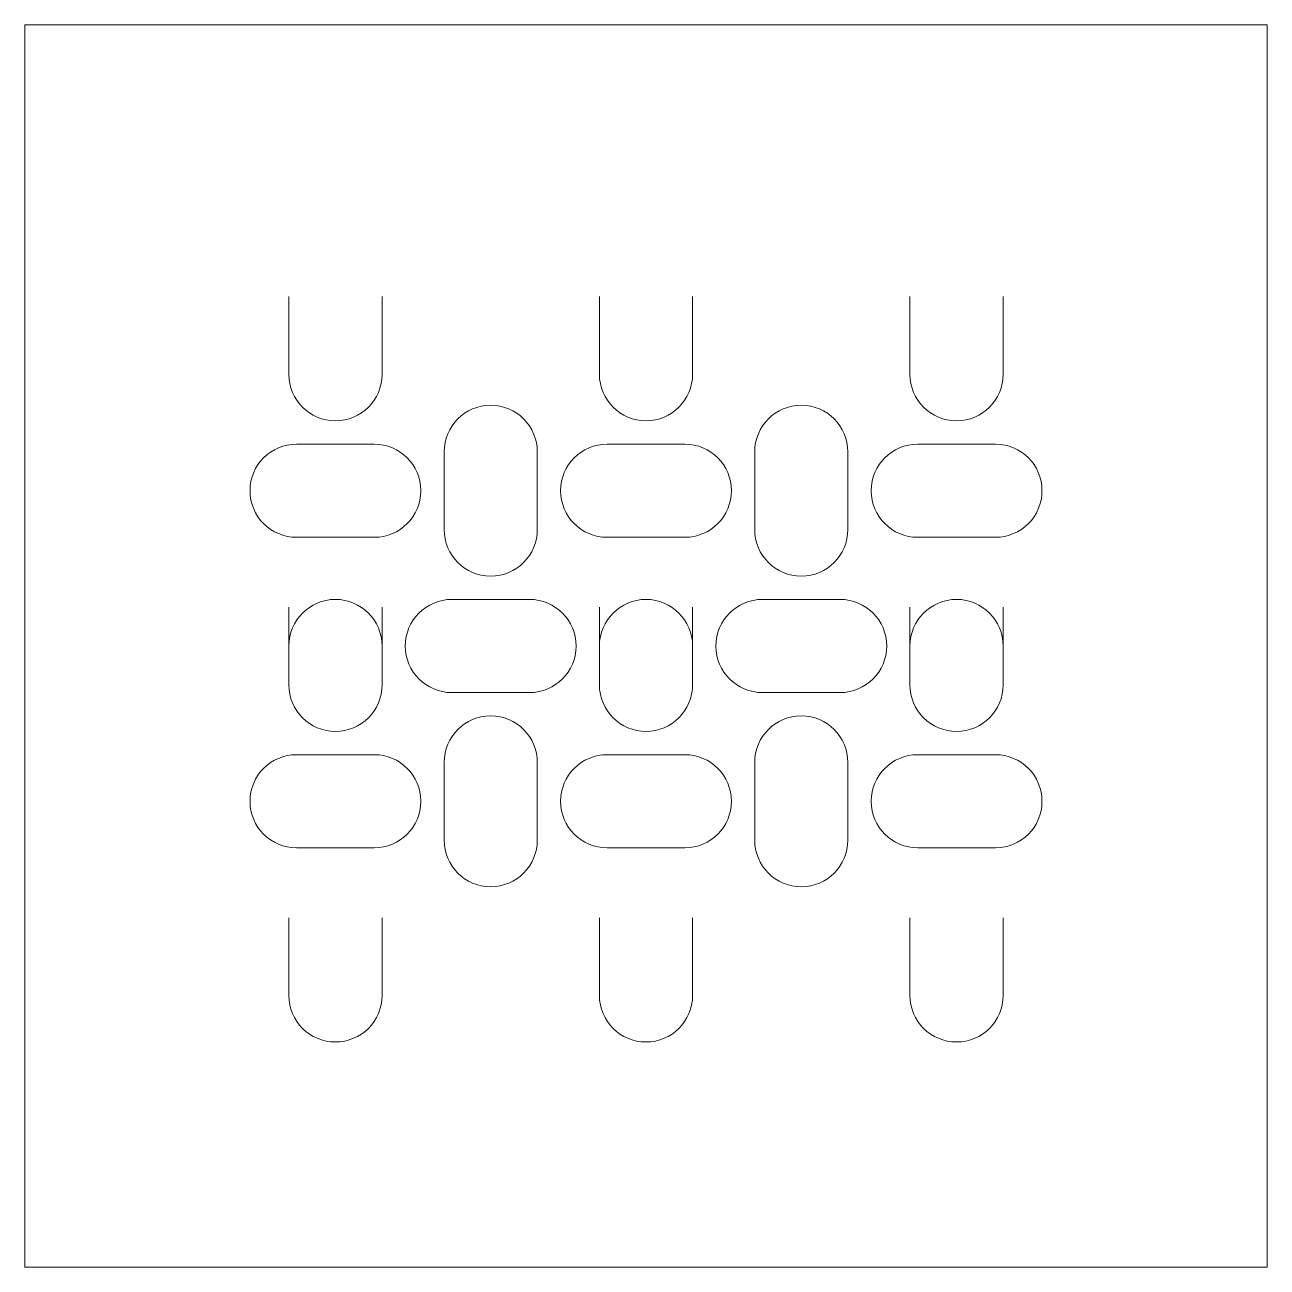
# Model space of a CAD drawing. Header units: metres. Extents: x 0 to 80, y 0 to 80.
import ezdxf

# ---------------------------------------------------------------- set-up
doc = ezdxf.new("R2010")
doc.units = ezdxf.units.M
doc.layers.add('TOP', color=1, linetype='Continuous', lineweight=0)

msp = doc.modelspace()

# ---------------------------------------------------------------- linework, layer by layer
at = {"layer": 'TOP'}
for p, q in [((80, 80), (0, 80)), ((0, 80), (0, 0)), ((80, 0), (80, 80)), ((17, 57.5), (17, 62.5)), ((23, 57.5), (23, 62.5)), ((37, 57.5), (37, 62.5)), ((43, 57.5), (43, 62.5)), ((57, 57.5), (57, 62.5)), ((63, 57.5), (63, 62.5)), ((17.5, 53), (22.5, 53)), ((37.5, 53), (42.5, 53)), ((57.5, 53), (62.5, 53)), ((27, 47.5), (27, 52.5)), ((33, 47.5), (33, 52.5)), ((47, 47.5), (47, 52.5)), ((53, 47.5), (53, 52.5)), ((17.5, 47), (22.5, 47)), ((37.5, 47), (42.5, 47)), ((57.5, 47), (62.5, 47)), ((17, 37.5), (17, 42.5)), ((23, 37.5), (23, 42.5)), ((27.5, 43), (32.5, 43)), ((37, 37.5), (37, 42.5)), ((43, 37.5), (43, 42.5)), ((47.5, 43), (52.5, 43)), ((57, 37.5), (57, 42.5)), ((63, 37.5), (63, 42.5)), ((27.5, 37), (32.5, 37)), ((47.5, 37), (52.5, 37)), ((17.5, 33), (22.5, 33)), ((37.5, 33), (42.5, 33)), ((57.5, 33), (62.5, 33)), ((27, 27.5), (27, 32.5)), ((33, 27.5), (33, 32.5)), ((47, 27.5), (47, 32.5)), ((53, 27.5), (53, 32.5)), ((17.5, 27), (22.5, 27)), ((37.5, 27), (42.5, 27)), ((57.5, 27), (62.5, 27)), ((17, 17.5), (17, 22.5)), ((23, 17.5), (23, 22.5)), ((37, 17.5), (37, 22.5)), ((43, 17.5), (43, 22.5)), ((57, 17.5), (57, 22.5)), ((63, 17.5), (63, 22.5)), ((0, 0), (80, 0))]:
    msp.add_line(p, q, dxfattribs=at)
for centre, start, end in [((20, 57.5), -180, 0), ((40, 57.5), -180, 0), ((60, 57.5), -180, 0), ((30, 52.5), 0, 180), ((50, 52.5), 0, 180), ((17.5, 50), -270, -90), ((22.5, 50), -90, 90), ((37.5, 50), -270, -90), ((42.5, 50), -90, 90), ((57.5, 50), -270, -90), ((62.5, 50), -90, 90), ((30, 47.5), -180, 0), ((50, 47.5), -180, 0), ((20, 40), 0, 180), ((20, 40), 0, 180), ((20, 40), 0, 180), ((27.5, 40), -270, -90), ((32.5, 40), -90, 90), ((40, 40), 0, 180), ((40, 40), 0, 180), ((40, 40), 0, 180), ((47.5, 40), -270, -90), ((52.5, 40), -90, 90), ((60, 40), 0, 180), ((60, 40), 0, 180), ((60, 40), 0, 180), ((20, 37.5), -180, 0), ((40, 37.5), -180, 0), ((60, 37.5), -180, 0), ((30, 32.5), 0, 180), ((50, 32.5), 0, 180), ((17.5, 30), -270, -90), ((22.5, 30), -90, 90), ((37.5, 30), -270, -90), ((42.5, 30), -90, 90), ((57.5, 30), -270, -90), ((62.5, 30), -90, 90), ((30, 27.5), -180, 0), ((50, 27.5), -180, 0), ((20, 17.5), -180, 0), ((40, 17.5), -180, 0), ((60, 17.5), -180, 0)]:
    msp.add_arc(centre, 3, start, end, dxfattribs=at)

doc.saveas('drawing.dxf')
